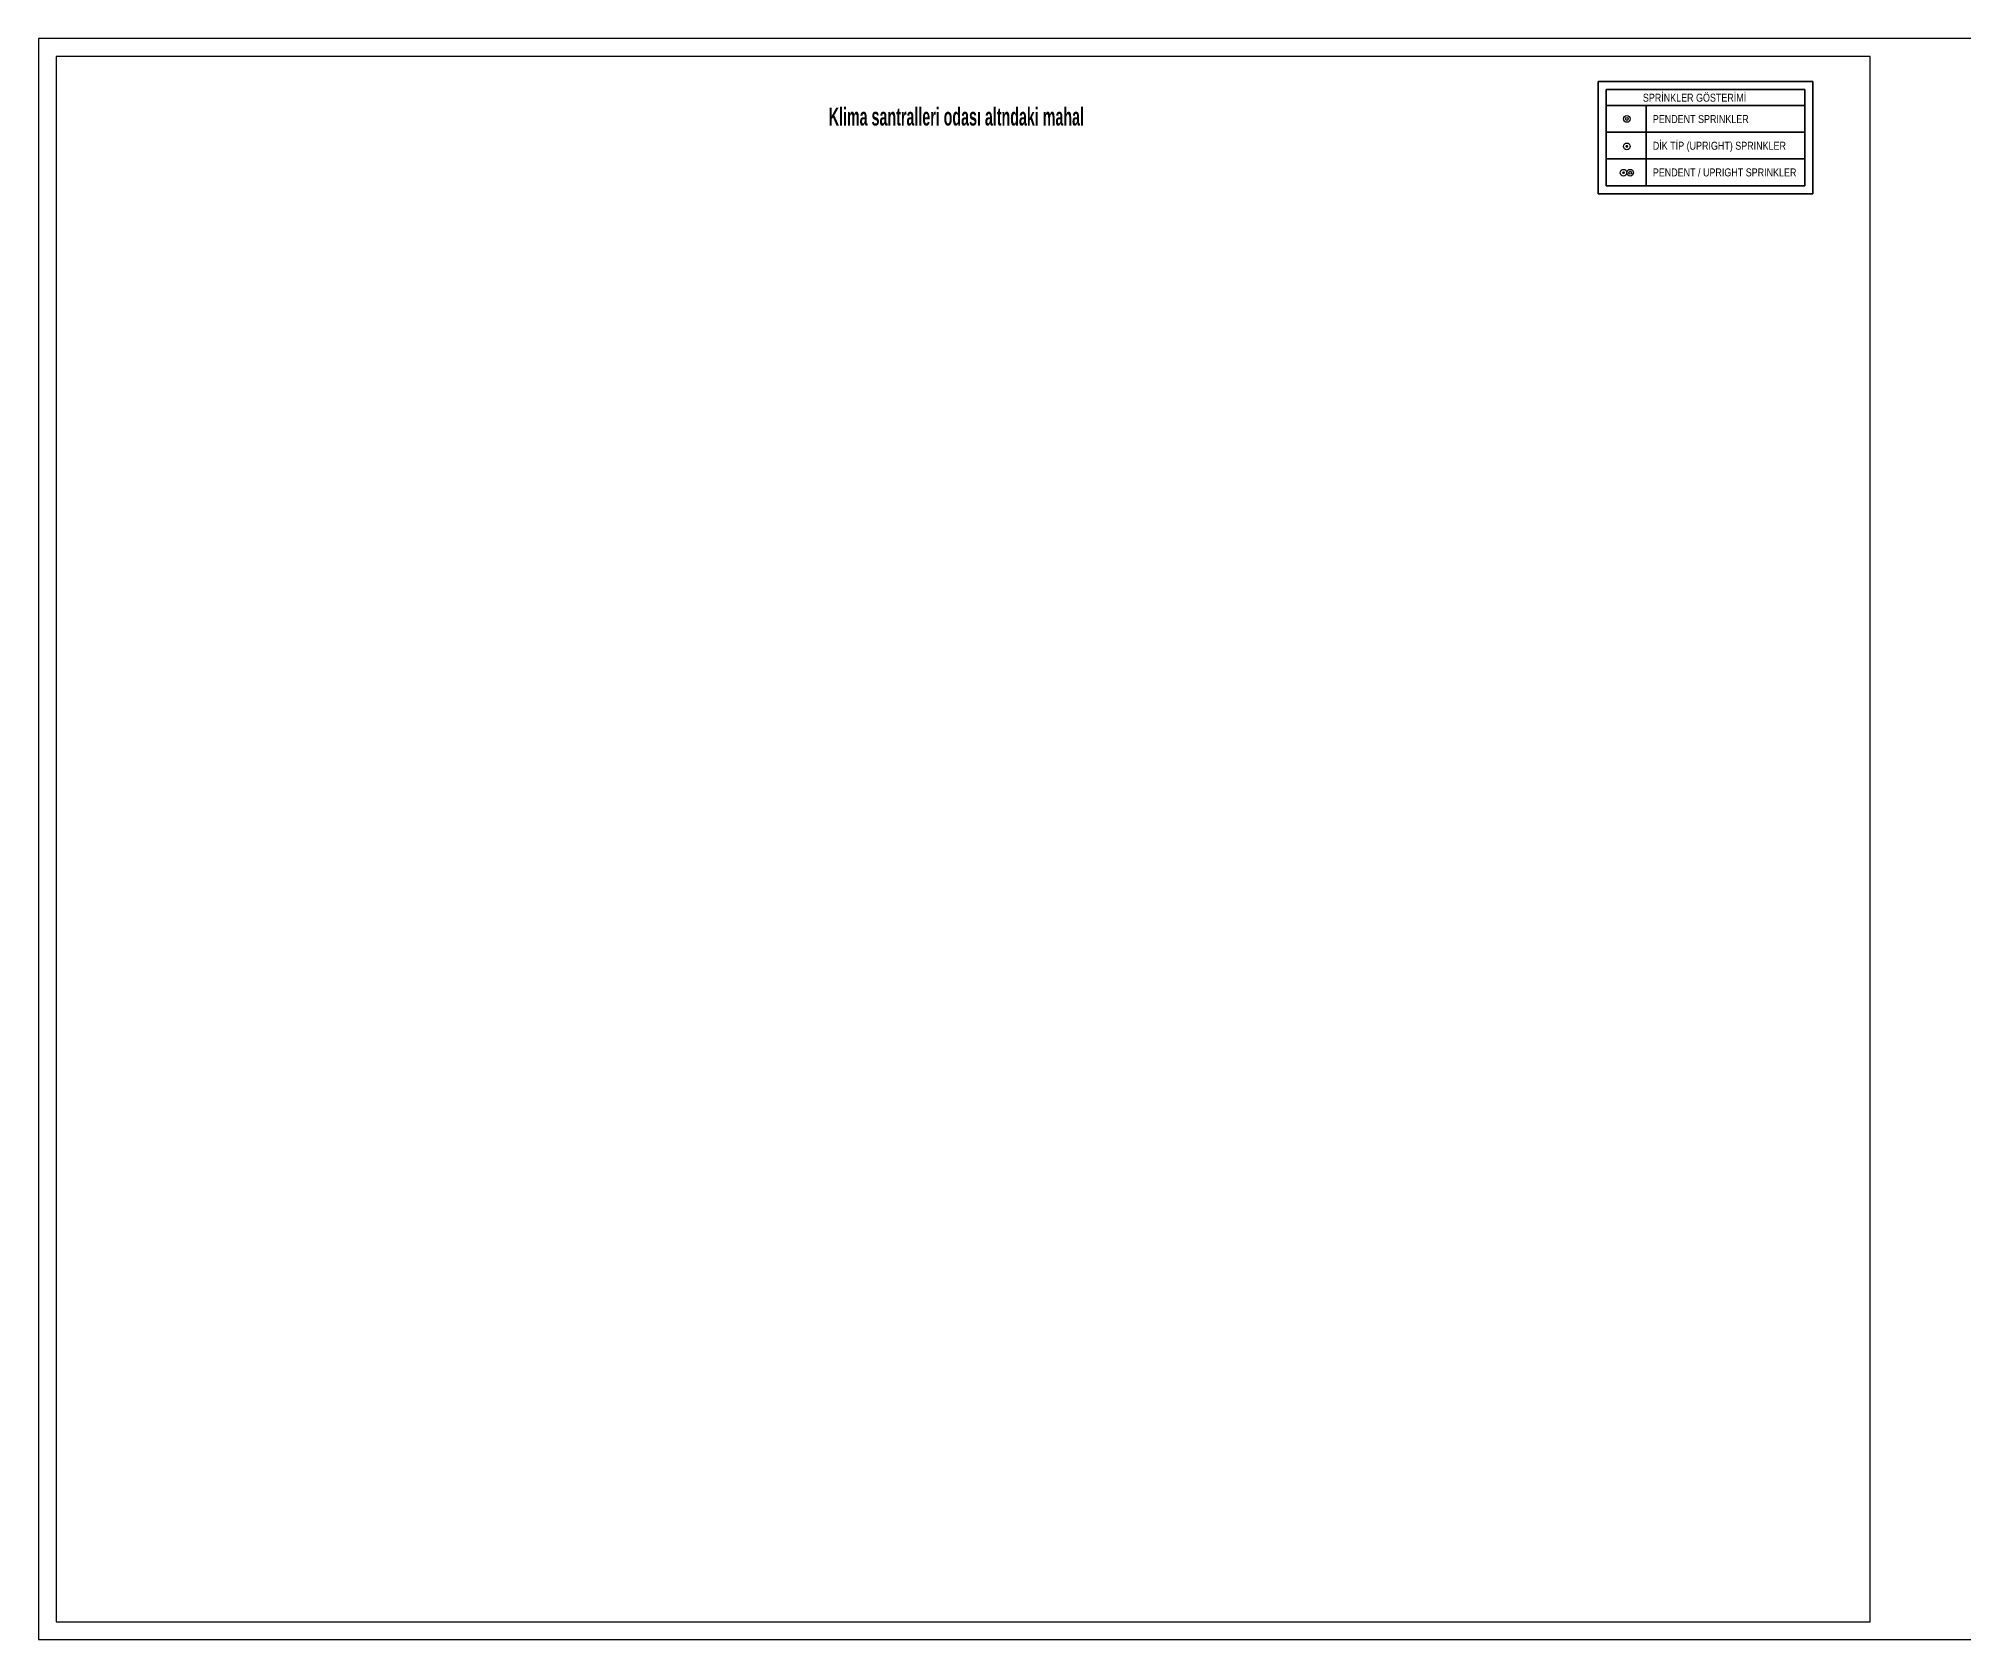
# Model space of a CAD drawing. Header units: centimetres. Extents: x 394264 to 551709, y 50011 to 59011.
# Drawn here: x 394264 to 405089, y 50011 to 59011 of the extents above; entities that cross this region are included whole.
import ezdxf

# ---------------------------------------------------------------- set-up
doc = ezdxf.new("R2010")
doc.units = ezdxf.units.CM
for name, color, linetype, lineweight in [('-M-YNGN-ZON7-SPR-', 7, 'Continuous', 30), ('0-KRCN-YNG-YAZI', 71, 'Continuous', 35), ('0-KRCN-Z-ANTET', 71, 'Continuous', 30), ('0-MEK-SHT-YAZI-ÇAP-TEMSU', 81, 'Continuous', 30)]:
    doc.layers.add(name, color=color, linetype=linetype, lineweight=lineweight)
doc.styles.add('CAP', font='ARIALNB.TTF')
doc.styles.add('YAZI', font='arial.ttf', dxfattribs={"width": 0.6, "height": 40})

msp = doc.modelspace()

# ---------------------------------------------------------------- linework, layer by layer
at = {"layer": '-M-YNGN-ZON7-SPR-', "color": 1, "linetype": 'Continuous'}
for centre in [(403196, 58559), (403196, 58405), (403177, 58257), (403215, 58257)]:
    msp.add_circle(centre, 18.8, dxfattribs=at)
at = {"layer": '-M-YNGN-ZON7-SPR-', "ltscale": 10}
msp.add_circle((403196, 58559), 8.06, dxfattribs=at)
at = {"layer": '-M-YNGN-ZON7-SPR-', "linetype": 'Continuous'}
msp.add_circle((403215, 58257), 8.06, dxfattribs=at)
at = {"layer": '-M-YNGN-ZON7-SPR-', "ltscale": 10}
for points in [[(403190, 58411), (403204, 58405), (403188, 58405), (403202, 58399)], [(403188, 58405), (403202, 58399), (403190, 58399), (403196, 58397)], [(403196, 58413), (403202, 58411), (403190, 58411), (403204, 58405)]]:
    msp.add_solid(points, dxfattribs=at)
at = {"layer": '-M-YNGN-ZON7-SPR-', "linetype": 'Continuous'}
for points in [[(403169, 58257), (403172, 58263), (403172, 58251), (403177, 58265)], [(403172, 58251), (403177, 58265), (403177, 58249), (403183, 58263)], [(403177, 58249), (403183, 58263), (403183, 58251), (403185, 58257)]]:
    msp.add_solid(points, dxfattribs=at)
at = {"layer": '0-KRCN-YNG-YAZI'}
for p, q in [((403034, 58769), (403034, 58139)), ((403034, 58769), (404241, 58769)), ((403079, 58724), (403079, 58184)), ((403079, 58724), (404196, 58724)), ((404196, 58184), (404196, 58724)), ((404241, 58139), (404241, 58769)), ((403079, 58634), (404196, 58634)), ((403304, 58634), (403304, 58184)), ((403079, 58484), (404196, 58484)), ((403079, 58334), (404196, 58334)), ((403034, 58139), (404241, 58139)), ((403079, 58184), (404196, 58184))]:
    msp.add_line(p, q, dxfattribs=at)
at = {"layer": '0-KRCN-Z-ANTET'}
for points in [[(394264, 50011), (551709, 50011), (551709, 59011), (394264, 59011)], [(394364, 50111), (404564, 50111), (404564, 58911), (394364, 58911)]]:
    msp.add_lwpolyline(points, close=True, dxfattribs=at)

# ---------------------------------------------------------------- texts
at = {"layer": '0-KRCN-YNG-YAZI', "color": 61, "style": 'YAZI', "width": 0.8}
for s, p in [('SPRİNKLER GÖSTERİMİ', (403286, 58656, 279)), ('PENDENT SPRINKLER', (403342, 58536, 279)), ('DİK TİP (UPRIGHT) SPRINKLER', (403342, 58386)), ('PENDENT / UPRIGHT SPRINKLER', (403342, 58236))]:
    msp.add_text(s, height=45, dxfattribs=at).set_placement(p)
at = {"layer": '0-MEK-SHT-YAZI-ÇAP-TEMSU', "linetype": 'Continuous', "style": 'CAP', "width": 0.7}
msp.add_text('Klima santralleri odası altndaki mahal', height=100, dxfattribs=at).set_placement((398708, 58522))

doc.saveas('drawing.dxf')
